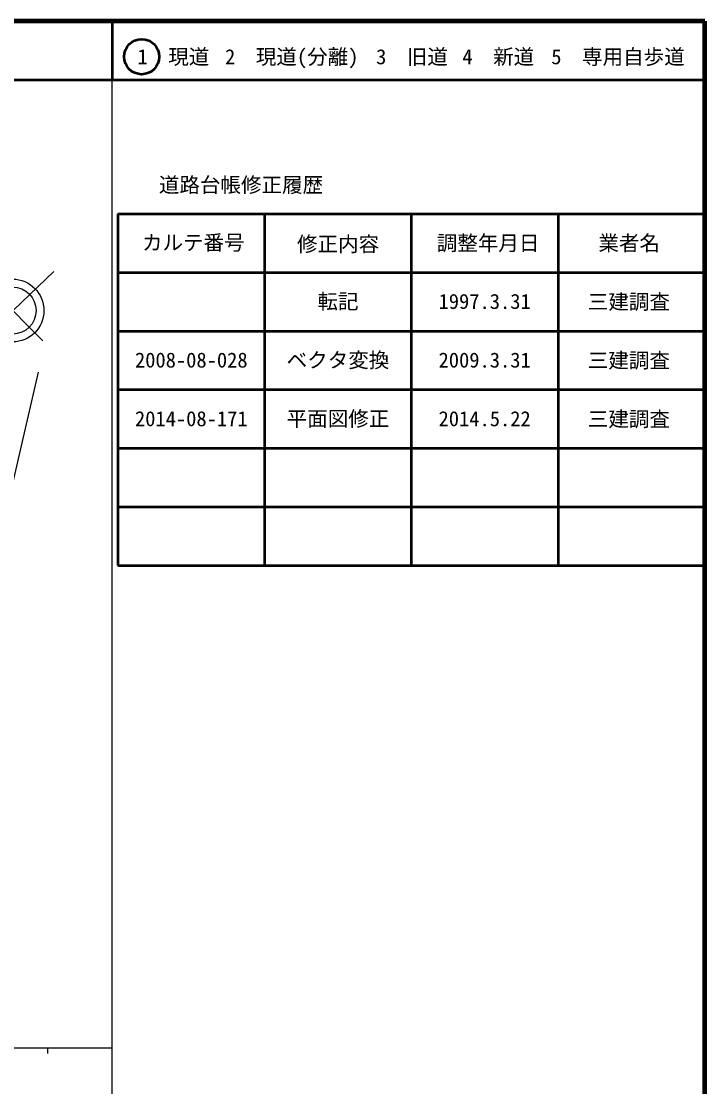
# Model space of a CAD drawing. Units: millimetres on the paper, enlarged 1000 times. Extents: x 40000 to 680000, y 20000 to 380000.
# Drawn here: x 563529 to 680000, y 198357 to 380000 of the extents above; entities that cross this region are included whole.
import ezdxf
from ezdxf.enums import TextEntityAlignment as Align

# ---------------------------------------------------------------- set-up
doc = ezdxf.new("R2010")
doc.units = ezdxf.units.MM
doc.header["$LTSCALE"] = 1000
for name, color, linetype, lineweight in [('M-BGD', 7, 'Continuous', 25), ('M-BMK-SRVR', 3, 'Continuous', 25), ('M-TTL', 2, 'Continuous', 140), ('M-TTL-BAND', 7, 'Continuous', 25), ('M-TTL-FRAM', 2, 'Continuous', 50), ('M-TTL-LINE', 7, 'Continuous', 50)]:
    doc.layers.add(name, color=color, linetype=linetype, lineweight=lineweight)
doc.layers.add('M-TTL-TXT', color=7, linetype='Continuous')
doc.styles.add('ＭＳ ゴシック', font='')
doc.styles.get('ＭＳ ゴシック').set_extended_font_data('MS Gothic')

msp = doc.modelspace()

# ---------------------------------------------------------------- linework, layer by layer
at = {"layer": 'M-BGD'}
for p, q in [((569049, 337333), (550965, 319972)), ((567186, 325497), (556888, 335860))]:
    msp.add_line(p, q, dxfattribs=at)
for radius in [5351, 4000]:
    msp.add_circle((562037, 330685), radius, dxfattribs=at)
at = {"layer": 'M-BMK-SRVR'}
msp.add_line((566415, 320198), (545027, 227850), dxfattribs=at)
at = {"layer": 'M-TTL'}
for p, q in [((680000, 380000), (40000, 380000)), ((680000, 20000), (680000, 380000))]:
    msp.add_line(p, q, dxfattribs=at)
at = {"layer": 'M-TTL-BAND'}
for p, q in [((579000, 20000), (579000, 370000)), ((40000, 205000), (579000, 205000)), ((568000, 205000), (568000, 204000))]:
    msp.add_line(p, q, dxfattribs=at)
at = {"layer": 'M-TTL-FRAM'}
for p, q in [((580000, 347197), (580000, 287197)), ((580000, 347197), (680000, 347197)), ((580000, 287197), (680000, 287197))]:
    msp.add_line(p, q, dxfattribs=at)
at = {"layer": 'M-TTL-LINE'}
for p, q in [((579000, 380000), (579000, 370000)), ((40000, 370000), (680000, 370000)), ((605000, 347197), (605000, 287197)), ((630000, 347197), (630000, 287197)), ((655000, 347197), (655000, 287197)), ((580000, 337197), (680000, 337197)), ((580000, 327197), (680000, 327197)), ((580000, 317197), (680000, 317197)), ((580000, 307197), (680000, 307197)), ((580000, 297197), (680000, 297197))]:
    msp.add_line(p, q, dxfattribs=at)
msp.add_circle((584031, 373958), 3000, dxfattribs=at)

# ---------------------------------------------------------------- texts
at = {"layer": 'M-TTL-TXT', "style": 'ＭＳ ゴシック'}
for s, p in [('1\u3000現道', (589448, 373958)), ('2\u3000現道(分離)', (609619, 373958)), ('3\u3000旧道', (630121, 373958)), ('4\u3000新道', (644824, 373958)), ('5\u3000専用自歩道', (665228, 373958)), ('道路台帳修正履歴', (600968, 352113)), ('カルテ番号', (592839, 342277)), ('修正内容', (617509, 342023)), ('調整年月日', (643089, 342197)), ('業者名', (667134, 342197)), ('転記', (617500, 332245)), ('1997.3.31', (642500, 332245)), ('三建調査', (667077, 332189)), ('2008-08-028', (592500, 322245)), ('ベクタ変換', (617500, 322245)), ('2009.3.31', (642500, 322245)), ('三建調査', (667077, 322189)), ('2014-08-171', (592500, 312245)), ('平面図修正', (617500, 312245)), ('2014.5.22', (642500, 312245)), ('三建調査', (667077, 312189))]:
    msp.add_text(s, height=2566, dxfattribs=at).set_placement(p, align=Align.MIDDLE_CENTER)

doc.saveas('drawing.dxf')
